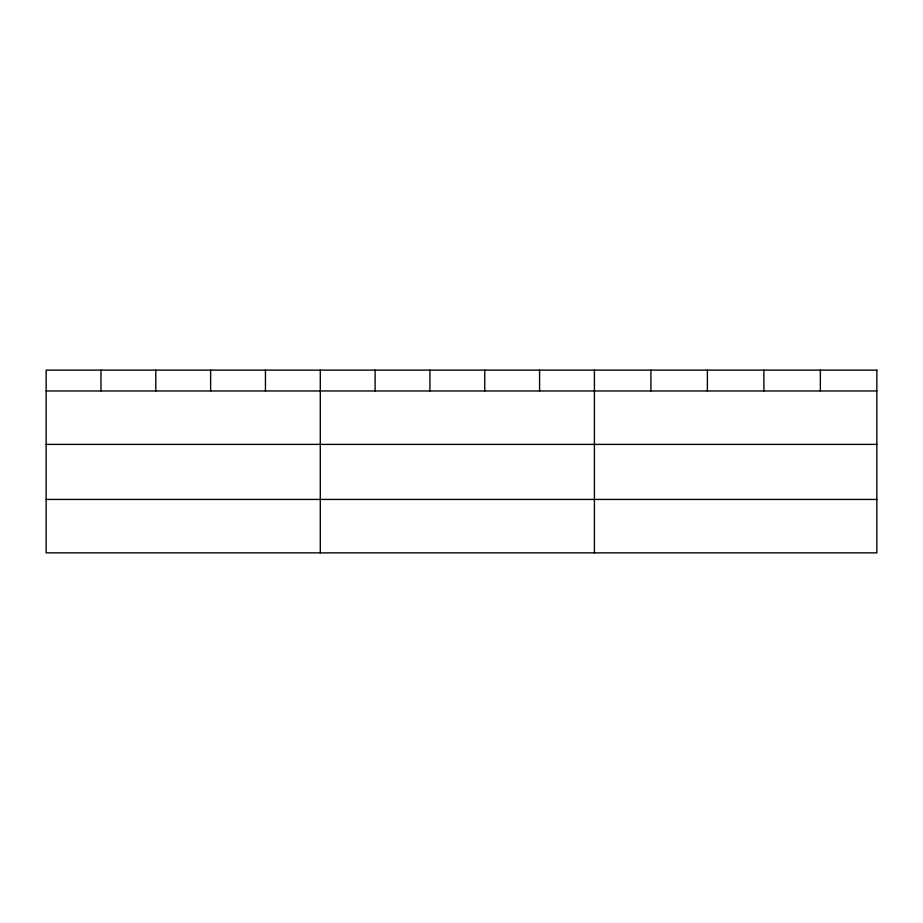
<?xml version="1.0" encoding="UTF-8"?>
<svg xmlns="http://www.w3.org/2000/svg" width="923" height="923" viewBox="0 0 923 923"><rect width="100%" height="100%" fill="white"/><g stroke="black" fill="none" stroke-linecap="round" stroke-linejoin="round"><path stroke-width="1.38" d="M46.15 390.96L876.85 390.96M46.15 444.39L876.85 444.39M46.15 499.435L876.85 499.435M820.362 370.135L820.362 390.96M763.875 370.135L763.875 390.96M707.387 370.135L707.387 390.96M650.9 370.135L650.9 390.96M594.412 370.135L594.412 552.865M539.586 370.135L539.586 390.96M484.76 370.135L484.76 390.96M429.933 370.135L429.933 390.96M375.107 370.135L375.107 390.96M320.281 370.135L320.281 552.865M265.455 370.135L265.455 390.96M210.629 370.135L210.629 390.96M155.802 370.135L155.802 390.96M100.976 370.135L100.976 390.96M876.85 370.135L46.15 370.135L46.15 552.865L876.85 552.865L876.85 370.135"/></g></svg>
